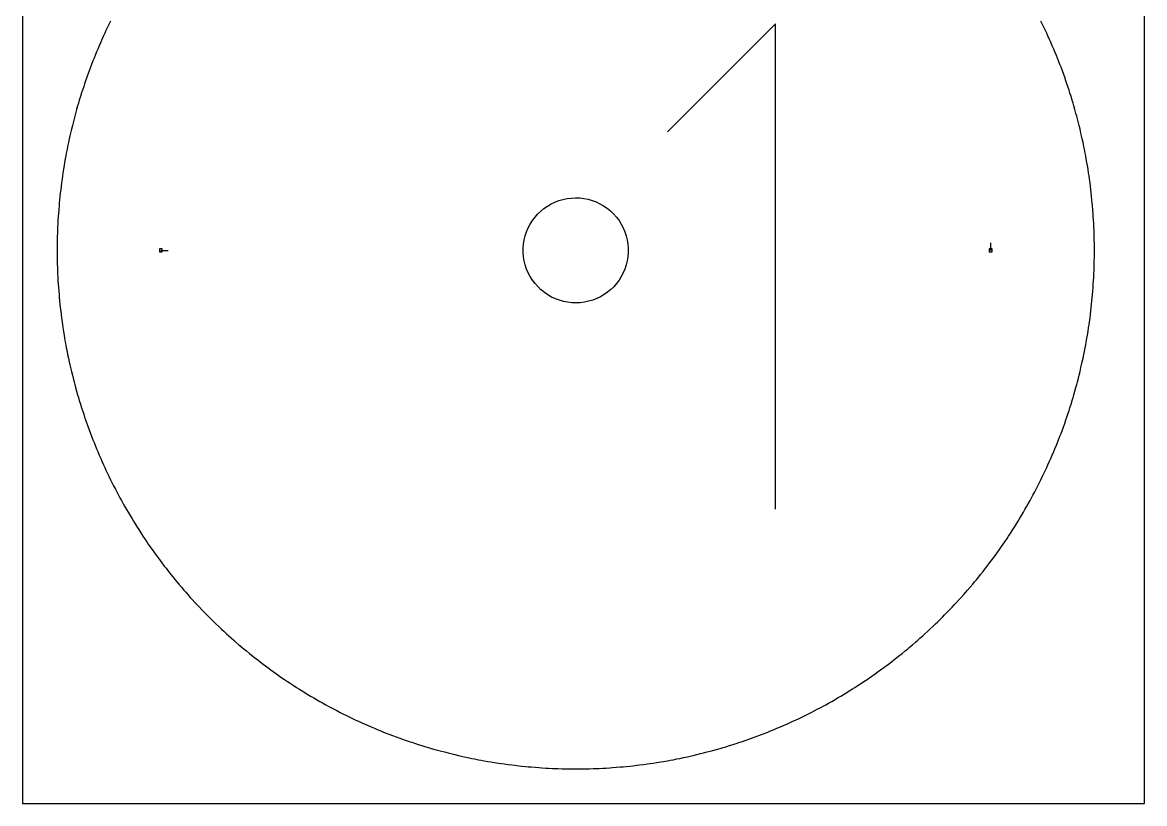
# Model space of a CAD drawing. Extents: x 0 to 216, y 0 to 279.
# Drawn here: x 0 to 215.9, y 0 to 150.3 of the extents above; entities that cross this region are included whole.
import ezdxf

# ---------------------------------------------------------------- set-up
doc = ezdxf.new("R2010")
doc.units = 0

msp = doc.modelspace()

# ---------------------------------------------------------------- linework, layer by layer
at = {"layer": 'annotation', "color": 1}
for p, q in [((144.907779, 150.052291), (124.139886, 129.27854)), ((144.907779, 56.634852), (144.907779, 150.052291)), ((26.626495, 106.462476), (28.055245, 106.462476)), ((186.298458, 106.462476), (186.298458, 107.891226))]:
    msp.add_line(p, q, dxfattribs=at)
at = {"layer": 'boundary', "color": 5}
for p, q in [((16.389033, 149.425288), (16.071587, 148.748463)), ((16.63287, 149.928001), (16.389033, 149.425288)), ((16.959096, 150.600676), (16.63287, 149.928001)), ((196.292083, 149.928001), (195.965858, 150.600676)), ((196.535921, 149.425288), (196.292083, 149.928001)), ((196.853366, 148.748463), (196.535921, 149.425288)), ((15.295249, 147.052694), (15.071335, 146.540827)), ((15.603789, 147.733668), (15.295249, 147.052694)), ((15.834377, 148.242613), (15.603789, 147.733668)), ((16.071587, 148.748463), (15.834377, 148.242613)), ((197.090576, 148.242613), (196.853366, 148.748463)), ((197.321164, 147.733668), (197.090576, 148.242613)), ((197.629704, 147.052694), (197.321164, 147.733668)), ((197.853619, 146.540827), (197.629704, 147.052694)), ((14.481154, 145.167142), (14.263992, 144.652355)), ((14.771763, 145.855939), (14.481154, 145.167142)), ((15.071335, 146.540827), (14.771763, 145.855939)), ((198.15319, 145.855939), (197.853619, 146.540827)), ((198.443799, 145.167142), (198.15319, 145.855939)), ((198.660962, 144.652355), (198.443799, 145.167142)), ((13.568308, 142.921971), (13.295871, 142.225771)), ((13.771956, 143.44225), (13.568308, 142.921971)), ((13.982404, 143.959825), (13.771956, 143.44225)), ((14.263992, 144.652355), (13.982404, 143.959825)), ((198.942549, 143.959825), (198.660962, 144.652355)), ((199.152998, 143.442249), (198.942549, 143.959825)), ((199.356646, 142.921971), (199.152998, 143.442249)), ((199.629082, 142.225771), (199.356646, 142.921971)), ((12.835716, 141.003189), (12.581565, 140.300131)), ((13.099067, 141.702877), (12.835716, 141.003189)), ((13.295871, 142.225771), (13.099067, 141.702877)), ((199.825886, 141.702877), (199.629082, 142.225771)), ((200.089238, 141.003189), (199.825886, 141.702877)), ((200.343389, 140.300131), (200.089238, 141.003189)), ((11.963631, 138.540494), (11.787533, 138.010277)), ((12.146705, 139.068401), (11.963631, 138.540494)), ((12.391648, 139.774709), (12.146705, 139.068401)), ((12.581565, 140.300131), (12.391648, 139.774709)), ((200.533306, 139.774709), (200.343389, 140.300131)), ((200.778249, 139.068401), (200.533306, 139.774709)), ((200.961323, 138.540494), (200.778249, 139.068401)), ((201.137421, 138.010277), (200.961323, 138.540494)), ((11.156292, 136.055854), (10.939267, 135.340463)), ((11.38264, 136.768299), (11.156292, 136.055854)), ((11.551854, 137.300782), (11.38264, 136.768299)), ((11.787533, 138.010277), (11.551854, 137.300782)), ((201.3731, 137.300782), (201.137421, 138.010277)), ((201.542313, 136.768299), (201.3731, 137.300782)), ((201.768661, 136.055854), (201.542313, 136.768299)), ((201.985686, 135.340463), (201.768661, 136.055854)), ((10.621938, 134.269045), (10.414304, 133.550823)), ((10.777116, 134.8058), (10.621938, 134.269045)), ((10.939267, 135.340463), (10.777116, 134.8058)), ((202.147837, 134.8058), (201.985686, 135.340463)), ((202.303015, 134.269045), (202.147837, 134.8058)), ((202.510649, 133.550823), (202.303015, 134.269045)), ((9.926894, 131.750709), (9.738153, 131.027315)), ((10.067947, 132.291301), (9.926894, 131.750709)), ((10.216106, 132.830017), (10.067947, 132.291301)), ((10.414304, 133.550823), (10.216106, 132.830017)), ((202.708848, 132.830016), (202.510649, 133.550823)), ((202.857006, 132.291301), (202.708848, 132.830016)), ((202.998059, 131.75071), (202.857006, 132.291301)), ((203.1868, 131.027315), (202.998059, 131.75071)), ((9.424865, 129.759152), (9.255129, 129.031064)), ((9.604163, 130.484893), (9.424865, 129.759152)), ((9.738153, 131.027315), (9.604163, 130.484893)), ((203.320791, 130.484893), (203.1868, 131.027315)), ((203.500089, 129.759152), (203.320791, 130.484893)), ((203.669824, 129.031064), (203.500089, 129.759152)), ((9.008544, 127.941207), (8.848318, 127.211014)), ((9.128282, 128.486942), (9.008544, 127.941207)), ((9.255129, 129.031064), (9.128282, 128.486942)), ((203.796671, 128.486942), (203.669824, 129.031064)), ((203.91641, 127.941207), (203.796671, 128.486942)), ((204.076636, 127.211014), (203.91641, 127.941207)), ((8.585066, 125.931514), (8.444035, 125.19735)), ((8.697658, 126.478774), (8.585066, 125.931514)), ((8.848318, 127.211014), (8.697658, 126.478774)), ((204.227296, 126.478773), (204.076636, 127.211014)), ((204.339887, 125.931514), (204.227296, 126.478773)), ((204.480919, 125.19735), (204.339887, 125.931514)), ((8.108982, 123.362719), (8.017971, 122.811448)), ((8.240387, 124.098688), (8.108982, 123.362719)), ((8.338594, 124.648694), (8.240387, 124.098688)), ((8.444035, 125.19735), (8.338594, 124.648694)), ((204.586359, 124.648694), (204.480919, 125.19735)), ((204.684567, 124.098688), (204.586359, 124.648694)), ((204.815972, 123.362719), (204.684567, 124.098688)), ((204.906982, 122.811448), (204.815972, 123.362719)), ((7.784037, 121.334696), (7.700258, 120.782292)), ((7.896192, 122.073854), (7.784037, 121.334696)), ((8.017971, 122.811448), (7.896192, 122.073854)), ((205.028762, 122.073854), (204.906982, 122.811448)), ((205.140916, 121.334696), (205.028762, 122.073854)), ((205.224696, 120.782292), (205.140916, 121.334696)), ((7.428591, 118.746494), (7.359287, 118.192086)), ((7.521311, 119.4883), (7.428591, 118.746494)), ((7.623713, 120.228842), (7.521311, 119.4883)), ((7.700258, 120.782292), (7.623713, 120.228842)), ((205.30124, 120.228842), (205.224696, 120.782292)), ((205.403642, 119.4883), (205.30124, 120.228842)), ((205.496362, 118.746494), (205.403642, 119.4883)), ((205.565666, 118.192086), (205.496362, 118.746494)), ((7.214225, 116.893894), (7.140939, 116.149909)), ((7.276256, 117.449131), (7.214225, 116.893894)), ((7.359287, 118.192086), (7.276256, 117.449131)), ((205.648698, 117.449131), (205.565666, 118.192086)), ((205.710728, 116.893894), (205.648698, 117.449131)), ((205.784014, 116.14991), (205.710728, 116.893894)), ((7.038681, 115.037182), (6.975148, 114.292296)), ((7.086152, 115.593875), (7.038681, 115.037182)), ((7.140939, 116.149909), (7.086152, 115.593875)), ((205.838801, 115.593875), (205.784014, 116.14991)), ((205.886272, 115.037182), (205.838801, 115.593875)), ((205.949806, 114.292296), (205.886272, 115.037182)), ((6.881225, 112.989377), (6.837185, 112.243083)), ((6.921414, 113.546645), (6.881225, 112.989377)), ((6.975148, 114.292296), (6.921414, 113.546645)), ((206.003539, 113.546645), (205.949806, 114.292296)), ((206.043728, 112.989377), (206.003539, 113.546645)), ((206.087769, 112.243083), (206.043728, 112.989377)), ((6.744456, 110.380408), (6.726191, 109.821989)), ((6.770042, 110.938535), (6.744456, 110.380408)), ((6.804274, 111.685335), (6.770042, 110.938535)), ((6.837185, 112.243083), (6.804274, 111.685335)), ((206.120679, 111.685336), (206.087769, 112.243083)), ((206.154912, 110.938535), (206.120679, 111.685336)), ((206.180498, 110.380408), (206.154912, 110.938535)), ((206.198762, 109.821989), (206.180498, 110.380408)), ((6.690778, 108.516192), (6.676099, 107.768749)), ((6.701761, 109.074799), (6.690778, 108.516192)), ((6.726191, 109.821989), (6.701761, 109.074799)), ((206.223193, 109.074799), (206.198762, 109.821989)), ((206.234176, 108.516192), (206.223193, 109.074799)), ((206.248855, 107.768748), (206.234176, 108.516192)), ((6.671161, 107.021178), (6.6675, 106.462477)), ((6.6675, 106.462477), (6.671161, 105.903774)), ((6.676099, 107.768749), (6.671161, 107.021178)), ((6.671161, 105.903774), (6.676098, 105.156204)), ((206.253792, 107.021179), (206.248855, 107.768748)), ((206.248855, 105.156204), (206.253792, 105.903774)), ((206.257453, 106.462476), (206.253792, 107.021179)), ((206.253792, 105.903774), (206.257453, 106.462476)), ((6.676098, 105.156204), (6.690777, 104.408761)), ((6.690777, 104.408761), (6.701761, 103.850154)), ((6.701761, 103.850154), (6.726192, 103.102964)), ((206.198762, 103.102963), (206.223193, 103.850154)), ((206.223193, 103.850154), (206.234176, 104.40876)), ((206.234176, 104.40876), (206.248855, 105.156204)), ((6.726192, 103.102964), (6.744456, 102.544545)), ((6.744456, 102.544545), (6.770042, 101.986417)), ((6.770042, 101.986417), (6.804274, 101.239617)), ((206.120679, 101.239617), (206.154911, 101.986417)), ((206.154911, 101.986417), (206.180498, 102.544545)), ((206.180498, 102.544545), (206.198762, 103.102963)), ((6.804274, 101.239617), (6.837185, 100.68187)), ((6.837185, 100.68187), (6.881225, 99.935575)), ((6.881225, 99.935575), (6.921415, 99.378308)), ((6.921415, 99.378308), (6.975147, 98.632657)), ((205.949806, 98.632657), (206.003539, 99.378307)), ((206.003539, 99.378307), (206.043728, 99.935576)), ((206.043728, 99.935576), (206.087769, 100.68187)), ((206.087769, 100.68187), (206.120679, 101.239617)), ((6.975147, 98.632657), (7.038681, 97.887771)), ((7.038681, 97.887771), (7.086152, 97.331078)), ((7.086152, 97.331078), (7.140939, 96.775043)), ((205.784014, 96.775043), (205.838801, 97.331078)), ((205.838801, 97.331078), (205.886272, 97.887771)), ((205.886272, 97.887771), (205.949806, 98.632657)), ((7.140939, 96.775043), (7.214225, 96.031058)), ((7.214225, 96.031058), (7.276256, 95.475822)), ((7.276256, 95.475822), (7.359287, 94.732867)), ((205.565666, 94.732867), (205.648697, 95.475822)), ((205.648697, 95.475822), (205.710728, 96.031059)), ((205.710728, 96.031059), (205.784014, 96.775043)), ((7.359287, 94.732867), (7.428591, 94.178459)), ((7.428591, 94.178459), (7.521311, 93.436653)), ((7.521311, 93.436653), (7.623713, 92.696111)), ((205.30124, 92.696111), (205.403642, 93.436653)), ((205.403642, 93.436653), (205.496362, 94.178458)), ((205.496362, 94.178458), (205.565666, 94.732867)), ((7.623713, 92.696111), (7.700258, 92.142661)), ((7.700258, 92.142661), (7.784038, 91.590257)), ((7.784038, 91.590257), (7.896192, 90.851099)), ((7.896192, 90.851099), (8.017971, 90.113504)), ((204.906982, 90.113504), (205.028762, 90.851099)), ((205.028762, 90.851099), (205.140916, 91.590257)), ((205.140916, 91.590257), (205.224696, 92.142661)), ((205.224696, 92.142661), (205.30124, 92.696111)), ((8.017971, 90.113504), (8.108982, 89.562234)), ((8.108982, 89.562234), (8.240387, 88.826264)), ((8.240387, 88.826264), (8.338594, 88.276258)), ((204.586359, 88.276258), (204.684567, 88.826264)), ((204.684567, 88.826264), (204.815972, 89.562234)), ((204.815972, 89.562234), (204.906982, 90.113504)), ((8.338594, 88.276258), (8.444035, 87.727603)), ((8.444035, 87.727603), (8.585066, 86.993439)), ((8.585066, 86.993439), (8.697658, 86.446179)), ((8.697658, 86.446179), (8.848318, 85.713939)), ((204.076636, 85.713939), (204.227296, 86.446179)), ((204.227296, 86.446179), (204.339887, 86.993439)), ((204.339887, 86.993439), (204.480918, 87.727603)), ((204.480918, 87.727603), (204.586359, 88.276258)), ((8.848318, 85.713939), (9.008544, 84.983746)), ((9.008544, 84.983746), (9.128282, 84.438011)), ((9.128282, 84.438011), (9.255129, 83.893889)), ((203.669825, 83.893889), (203.796671, 84.438011)), ((203.796671, 84.438011), (203.91641, 84.983746)), ((203.91641, 84.983746), (204.076636, 85.713939)), ((9.255129, 83.893889), (9.424865, 83.165801)), ((9.424865, 83.165801), (9.604163, 82.44006)), ((9.604163, 82.44006), (9.738153, 81.897638)), ((203.1868, 81.897638), (203.320791, 82.44006)), ((203.320791, 82.44006), (203.500089, 83.165801)), ((203.500089, 83.165801), (203.669825, 83.893889)), ((9.738153, 81.897638), (9.926894, 81.174243)), ((9.926894, 81.174243), (10.067947, 80.633652)), ((10.067947, 80.633652), (10.216106, 80.094936)), ((10.216106, 80.094936), (10.414304, 79.37413)), ((202.510649, 79.37413), (202.708847, 80.094936)), ((202.708847, 80.094936), (202.857006, 80.633652)), ((202.857006, 80.633652), (202.998059, 81.174244)), ((202.998059, 81.174244), (203.1868, 81.897638)), ((10.414304, 79.37413), (10.621938, 78.655908)), ((10.621938, 78.655908), (10.777116, 78.119153)), ((10.777116, 78.119153), (10.939267, 77.58449)), ((201.985686, 77.58449), (202.147837, 78.119153)), ((202.147837, 78.119153), (202.303015, 78.655908)), ((202.303015, 78.655908), (202.510649, 79.37413)), ((10.939267, 77.58449), (11.156292, 76.869099)), ((11.156292, 76.869099), (11.38264, 76.156654)), ((11.38264, 76.156654), (11.551854, 75.624171)), ((11.551854, 75.624171), (11.787533, 74.914676)), ((201.13742, 74.914676), (201.3731, 75.624171)), ((201.3731, 75.624171), (201.542313, 76.156654)), ((201.542313, 76.156654), (201.768661, 76.869099)), ((201.768661, 76.869099), (201.985686, 77.58449)), ((11.787533, 74.914676), (11.963631, 74.384459)), ((11.963631, 74.384459), (12.146705, 73.856552)), ((12.146705, 73.856552), (12.391648, 73.150244)), ((200.533306, 73.150243), (200.778249, 73.856552)), ((200.778249, 73.856552), (200.961323, 74.384459)), ((200.961323, 74.384459), (201.13742, 74.914676)), ((12.391648, 73.150244), (12.581565, 72.624822)), ((12.581565, 72.624822), (12.835716, 71.921764)), ((12.835716, 71.921764), (13.099067, 71.222076)), ((199.825887, 71.222075), (200.089238, 71.921764)), ((200.089238, 71.921764), (200.343388, 72.624822)), ((200.343388, 72.624822), (200.533306, 73.150243)), ((13.099067, 71.222076), (13.295871, 70.699182)), ((13.295871, 70.699182), (13.568307, 70.002982)), ((13.568307, 70.002982), (13.771956, 69.482703)), ((13.771956, 69.482703), (13.982404, 68.965128)), ((198.942549, 68.965128), (199.152998, 69.482703)), ((199.152998, 69.482703), (199.356646, 70.002982)), ((199.356646, 70.002982), (199.629082, 70.699182)), ((199.629082, 70.699182), (199.825887, 71.222075)), ((13.982404, 68.965128), (14.263992, 68.272598)), ((14.263992, 68.272598), (14.481154, 67.757811)), ((14.481154, 67.757811), (14.771763, 67.069014)), ((14.771763, 67.069014), (15.071335, 66.384125)), ((197.853619, 66.384125), (198.15319, 67.069014)), ((198.15319, 67.069014), (198.443799, 67.757811)), ((198.443799, 67.757811), (198.660962, 68.272598)), ((198.660962, 68.272598), (198.942549, 68.965128)), ((15.071335, 66.384125), (15.295249, 65.872259)), ((15.295249, 65.872259), (15.603789, 65.191285)), ((15.603789, 65.191285), (15.834377, 64.68234)), ((197.090576, 64.68234), (197.321164, 65.191285)), ((197.321164, 65.191285), (197.629704, 65.872259)), ((197.629704, 65.872259), (197.853619, 66.384125)), ((15.834377, 64.68234), (16.071587, 64.17649)), ((16.071587, 64.17649), (16.389033, 63.499665)), ((16.389033, 63.499665), (16.63287, 62.996952)), ((16.63287, 62.996952), (16.959096, 62.324277)), ((195.965858, 62.324277), (196.292083, 62.996952)), ((196.292083, 62.996952), (196.53592, 63.499665)), ((196.53592, 63.499665), (196.853366, 64.17649)), ((196.853366, 64.17649), (197.090576, 64.68234)), ((16.959096, 62.324277), (17.29417, 61.655998)), ((17.29417, 61.655998), (17.544544, 61.156555)), ((17.544544, 61.156555), (17.888278, 60.492665)), ((17.888278, 60.492665), (18.145192, 59.996491)), ((194.779761, 59.996491), (195.036675, 60.492665)), ((195.036675, 60.492665), (195.38041, 61.156555)), ((195.38041, 61.156555), (195.630783, 61.655997)), ((195.630783, 61.655997), (195.965858, 62.324277)), ((18.145192, 59.996491), (18.497594, 59.337176)), ((18.497594, 59.337176), (18.76096, 58.844448)), ((18.76096, 58.844448), (19.030778, 58.355204)), ((19.030778, 58.355204), (19.391783, 57.700579)), ((193.533171, 57.700579), (193.894176, 58.355204)), ((193.894176, 58.355204), (194.163994, 58.844448)), ((194.163994, 58.844448), (194.42736, 59.337177)), ((194.42736, 59.337177), (194.779761, 59.996491)), ((19.391783, 57.700579), (19.667964, 57.214909)), ((19.667964, 57.214909), (20.037516, 56.565038)), ((20.037516, 56.565038), (20.32006, 56.082989)), ((192.604894, 56.082989), (192.887437, 56.565038)), ((192.887437, 56.565038), (193.25699, 57.214909)), ((193.25699, 57.214909), (193.533171, 57.700579)), ((20.32006, 56.082989), (20.69809, 55.437994)), ((20.69809, 55.437994), (21.084489, 54.798052)), ((21.084489, 54.798052), (21.373265, 54.319793)), ((21.373265, 54.319793), (21.668318, 53.845325)), ((191.256636, 53.845325), (191.551688, 54.319793)), ((191.551688, 54.319793), (191.840465, 54.798052)), ((191.840465, 54.798052), (192.226864, 55.437994)), ((192.226864, 55.437994), (192.604894, 56.082989)), ((21.668318, 53.845325), (22.063134, 53.210436)), ((22.063134, 53.210436), (22.364379, 52.73985)), ((22.364379, 52.73985), (22.767441, 52.110258)), ((22.767441, 52.110258), (23.178689, 51.485957)), ((189.746265, 51.485957), (190.157512, 52.110258)), ((190.157512, 52.110258), (190.560574, 52.73985)), ((190.560574, 52.73985), (190.861819, 53.210436)), ((190.861819, 53.210436), (191.256636, 53.845325)), ((23.178689, 51.485957), (23.486035, 51.019424)), ((23.486035, 51.019424), (23.905401, 50.400542)), ((23.905401, 50.400542), (24.21885, 49.938018)), ((24.21885, 49.938018), (24.538317, 49.479637)), ((188.386637, 49.479637), (188.706103, 49.938019)), ((188.706103, 49.938019), (189.019552, 50.400542)), ((189.019552, 50.400542), (189.438919, 51.019424)), ((189.438919, 51.019424), (189.746265, 51.485957)), ((24.538317, 49.479637), (24.965809, 48.866289)), ((24.965809, 48.866289), (25.401242, 48.258655)), ((25.401242, 48.258655), (25.726677, 47.804502)), ((25.726677, 47.804502), (26.170049, 47.202585)), ((186.754904, 47.202585), (187.198277, 47.804502)), ((187.198277, 47.804502), (187.523711, 48.258655)), ((187.523711, 48.258655), (187.959144, 48.866289)), ((187.959144, 48.866289), (188.386637, 49.479637)), ((26.170049, 47.202585), (26.501412, 46.752746)), ((26.501412, 46.752746), (26.838615, 46.307266)), ((26.838615, 46.307266), (27.289812, 45.711185)), ((27.289812, 45.711185), (27.632816, 45.270152)), ((185.292137, 45.270152), (185.635141, 45.711185)), ((185.635141, 45.711185), (186.086338, 46.307266)), ((186.086338, 46.307266), (186.423542, 46.752746)), ((186.423542, 46.752746), (186.754904, 47.202585)), ((27.632816, 45.270152), (28.091834, 44.680027)), ((28.091834, 44.680027), (28.558493, 44.095982)), ((28.558493, 44.095982), (28.907249, 43.659482)), ((28.907249, 43.659482), (29.381491, 43.081575)), ((183.543463, 43.081575), (184.017704, 43.659482)), ((184.017704, 43.659482), (184.36646, 44.095982)), ((184.36646, 44.095982), (184.833119, 44.680028)), ((184.833119, 44.680028), (185.292137, 45.270152)), ((29.381491, 43.081575), (29.735956, 42.649695)), ((29.735956, 42.649695), (30.096003, 42.222478)), ((30.096003, 42.222478), (30.577826, 41.650826)), ((30.577826, 41.650826), (31.067047, 41.08555)), ((31.067047, 41.08555), (31.432671, 40.663084)), ((181.492282, 40.663083), (181.857906, 41.08555)), ((181.857906, 41.08555), (182.347128, 41.650826)), ((182.347128, 41.650826), (182.828951, 42.222478)), ((182.828951, 42.222478), (183.188998, 42.649695)), ((183.188998, 42.649695), (183.543463, 43.081575)), ((31.432671, 40.663084), (31.803831, 40.245458)), ((31.803831, 40.245458), (32.300396, 39.686623)), ((32.300396, 39.686623), (32.676962, 39.273837)), ((32.676962, 39.273837), (33.180803, 38.721559)), ((179.74415, 38.721559), (180.247992, 39.273837)), ((180.247992, 39.273837), (180.624557, 39.686623)), ((180.624557, 39.686623), (181.121123, 40.245458)), ((181.121123, 40.245458), (181.492282, 40.663083)), ((33.180803, 38.721559), (33.56273, 38.313781)), ((33.56273, 38.313781), (34.073794, 37.768182)), ((34.073794, 37.768182), (34.591956, 37.229263)), ((34.591956, 37.229263), (34.979203, 36.826502)), ((34.979203, 36.826502), (35.504346, 36.294441)), ((177.420607, 36.294441), (177.945751, 36.826502)), ((177.945751, 36.826502), (178.332997, 37.229262)), ((178.332997, 37.229262), (178.851159, 37.768182)), ((178.851159, 37.768182), (179.362224, 38.313782)), ((179.362224, 38.313782), (179.74415, 38.721559)), ((35.504346, 36.294441), (35.89682, 35.89682)), ((35.89682, 35.89682), (36.294441, 35.504346)), ((36.294441, 35.504346), (36.826503, 34.979202)), ((36.826503, 34.979202), (37.229263, 34.591956)), ((37.229263, 34.591956), (37.768182, 34.073794)), ((175.156771, 34.073794), (175.695691, 34.591956)), ((175.695691, 34.591956), (176.098451, 34.979202)), ((176.098451, 34.979202), (176.630512, 35.504346)), ((176.630512, 35.504346), (177.028133, 35.89682)), ((177.028133, 35.89682), (177.420607, 36.294441)), ((37.768182, 34.073794), (38.313782, 33.562729)), ((38.313782, 33.562729), (38.721559, 33.180803)), ((38.721559, 33.180803), (39.273838, 32.676961)), ((39.273838, 32.676961), (39.686624, 32.300396)), ((173.23833, 32.300396), (173.651116, 32.676961)), ((173.651116, 32.676961), (174.203394, 33.180803)), ((174.203394, 33.180803), (174.611171, 33.562729)), ((174.611171, 33.562729), (175.156771, 34.073794)), ((39.686624, 32.300396), (40.245458, 31.80383)), ((40.245458, 31.80383), (40.663084, 31.432671)), ((40.663084, 31.432671), (41.085551, 31.067047)), ((41.085551, 31.067047), (41.650826, 30.577825)), ((41.650826, 30.577825), (42.222479, 30.096002)), ((170.702474, 30.096002), (171.274127, 30.577825)), ((171.274127, 30.577825), (171.839403, 31.067047)), ((171.839403, 31.067047), (172.26187, 31.432671)), ((172.26187, 31.432671), (172.679495, 31.80383)), ((172.679495, 31.80383), (173.23833, 32.300396)), ((42.222479, 30.096002), (42.649695, 29.735955)), ((42.649695, 29.735955), (43.081575, 29.38149)), ((43.081575, 29.38149), (43.659482, 28.907249)), ((43.659482, 28.907249), (44.095982, 28.558493)), ((44.095982, 28.558493), (44.680028, 28.091834)), ((44.680028, 28.091834), (45.270152, 27.632816)), ((167.654801, 27.632816), (168.244926, 28.091834)), ((168.244926, 28.091834), (168.828971, 28.558493)), ((168.828971, 28.558493), (169.265471, 28.907249)), ((169.265471, 28.907249), (169.843378, 29.38149)), ((169.843378, 29.38149), (170.275258, 29.735955)), ((170.275258, 29.735955), (170.702474, 30.096002)), ((45.270152, 27.632816), (45.711186, 27.289812)), ((45.711186, 27.289812), (46.307266, 26.838615)), ((46.307266, 26.838615), (46.752747, 26.501411)), ((46.752747, 26.501411), (47.202585, 26.170049)), ((47.202585, 26.170049), (47.804502, 25.726676)), ((165.120451, 25.726676), (165.722368, 26.170049)), ((165.722368, 26.170049), (166.172207, 26.501411)), ((166.172207, 26.501411), (166.617687, 26.838615)), ((166.617687, 26.838615), (167.213768, 27.289812)), ((167.213768, 27.289812), (167.654801, 27.632816)), ((47.804502, 25.726676), (48.258656, 25.401242)), ((48.258656, 25.401242), (48.86629, 24.965809)), ((48.86629, 24.965809), (49.479637, 24.538316)), ((49.479637, 24.538316), (49.938019, 24.21885)), ((49.938019, 24.21885), (50.400542, 23.905401)), ((50.400542, 23.905401), (51.019424, 23.486034)), ((161.905529, 23.486034), (162.524411, 23.905401)), ((162.524411, 23.905401), (162.986935, 24.21885)), ((162.986935, 24.21885), (163.445317, 24.538316)), ((163.445317, 24.538316), (164.058664, 24.965809)), ((164.058664, 24.965809), (164.666298, 25.401242)), ((164.666298, 25.401242), (165.120451, 25.726676)), ((51.019424, 23.486034), (51.485958, 23.178688)), ((51.485958, 23.178688), (52.110258, 22.767441)), ((52.110258, 22.767441), (52.739851, 22.364379)), ((52.739851, 22.364379), (53.210437, 22.063134)), ((53.210437, 22.063134), (53.845325, 21.668317)), ((53.845325, 21.668317), (54.319793, 21.373265)), ((158.60516, 21.373265), (159.079628, 21.668317)), ((159.079628, 21.668317), (159.714517, 22.063134)), ((159.714517, 22.063134), (160.185103, 22.364379)), ((160.185103, 22.364379), (160.814695, 22.767441)), ((160.814695, 22.767441), (161.438996, 23.178688)), ((161.438996, 23.178688), (161.905529, 23.486034)), ((54.319793, 21.373265), (54.798052, 21.084488)), ((54.798052, 21.084488), (55.437994, 20.69809)), ((55.437994, 20.69809), (56.082989, 20.320059)), ((56.082989, 20.320059), (56.565039, 20.037516)), ((56.565039, 20.037516), (57.21491, 19.667963)), ((57.21491, 19.667963), (57.70058, 19.391783)), ((155.224374, 19.391782), (155.710044, 19.667963)), ((155.710044, 19.667963), (156.359915, 20.037516)), ((156.359915, 20.037516), (156.841965, 20.32006)), ((156.841965, 20.32006), (157.48696, 20.698089)), ((157.48696, 20.698089), (158.126901, 21.084488)), ((158.126901, 21.084488), (158.60516, 21.373265)), ((57.70058, 19.391783), (58.355204, 19.030777)), ((58.355204, 19.030777), (58.844449, 18.760959)), ((58.844449, 18.760959), (59.337177, 18.497593)), ((59.337177, 18.497593), (59.996491, 18.145192)), ((59.996491, 18.145192), (60.492665, 17.888278)), ((60.492665, 17.888278), (61.156556, 17.544543)), ((61.156556, 17.544543), (61.655998, 17.29417)), ((61.655998, 17.29417), (62.324278, 16.959095)), ((150.600676, 16.959095), (151.268955, 17.29417)), ((151.268955, 17.29417), (151.768398, 17.544543)), ((151.768398, 17.544543), (152.432288, 17.888278)), ((152.432288, 17.888278), (152.928462, 18.145192)), ((152.928462, 18.145192), (153.587777, 18.497594)), ((153.587777, 18.497594), (154.080505, 18.760959)), ((154.080505, 18.760959), (154.569749, 19.030777)), ((154.569749, 19.030777), (155.224374, 19.391782)), ((62.324278, 16.959095), (62.996952, 16.63287)), ((62.996952, 16.63287), (63.499665, 16.389033)), ((63.499665, 16.389033), (64.17649, 16.071587)), ((64.17649, 16.071587), (64.68234, 15.834377)), ((64.68234, 15.834377), (65.191285, 15.603789)), ((65.191285, 15.603789), (65.872259, 15.295249)), ((65.872259, 15.295249), (66.384126, 15.071335)), ((146.540828, 15.071334), (147.052694, 15.295249)), ((147.052694, 15.295249), (147.733669, 15.603789)), ((147.733669, 15.603789), (148.242613, 15.834377)), ((148.242613, 15.834377), (148.748463, 16.071587)), ((148.748463, 16.071587), (149.425289, 16.389032)), ((149.425289, 16.389032), (149.928001, 16.63287)), ((149.928001, 16.63287), (150.600676, 16.959095)), ((66.384126, 15.071335), (67.069014, 14.771763)), ((67.069014, 14.771763), (67.757811, 14.481154)), ((67.757811, 14.481154), (68.272598, 14.263992)), ((68.272598, 14.263992), (68.965128, 13.982404)), ((68.965128, 13.982404), (69.482704, 13.771955)), ((69.482704, 13.771955), (70.002982, 13.568307)), ((70.002982, 13.568307), (70.699182, 13.295871)), ((70.699182, 13.295871), (71.222076, 13.099067)), ((71.222076, 13.099067), (71.921764, 12.835715)), ((141.003189, 12.835715), (141.702877, 13.099066)), ((141.702877, 13.099066), (142.225772, 13.295871)), ((142.225772, 13.295871), (142.921971, 13.568307)), ((142.921971, 13.568307), (143.44225, 13.771955)), ((143.44225, 13.771955), (143.959825, 13.982404)), ((143.959825, 13.982404), (144.652355, 14.263991)), ((144.652355, 14.263991), (145.167142, 14.481154)), ((145.167142, 14.481154), (145.855939, 14.771763)), ((145.855939, 14.771763), (146.540828, 15.071334)), ((71.921764, 12.835715), (72.624823, 12.581565)), ((72.624823, 12.581565), (73.150244, 12.391647)), ((73.150244, 12.391647), (73.856552, 12.146704)), ((73.856552, 12.146704), (74.384459, 11.963631)), ((74.384459, 11.963631), (74.914676, 11.787532)), ((74.914676, 11.787532), (75.624171, 11.551854)), ((75.624171, 11.551854), (76.156654, 11.38264)), ((76.156654, 11.38264), (76.869099, 11.156292)), ((76.869099, 11.156292), (77.58449, 10.939267)), ((77.58449, 10.939267), (78.119153, 10.777116)), ((134.8058, 10.777116), (135.340463, 10.939267)), ((135.340463, 10.939267), (136.055854, 11.156292)), ((136.055854, 11.156292), (136.768299, 11.38264)), ((136.768299, 11.38264), (137.300782, 11.551853)), ((137.300782, 11.551853), (138.010277, 11.787533)), ((138.010277, 11.787533), (138.540494, 11.96363)), ((138.540494, 11.96363), (139.068401, 12.146704)), ((139.068401, 12.146704), (139.77471, 12.391647)), ((139.77471, 12.391647), (140.300131, 12.581565)), ((140.300131, 12.581565), (141.003189, 12.835715)), ((78.119153, 10.777116), (78.655909, 10.621938)), ((78.655909, 10.621938), (79.37413, 10.414304)), ((79.37413, 10.414304), (80.094937, 10.216106)), ((80.094937, 10.216106), (80.633652, 10.067947)), ((80.633652, 10.067947), (81.174244, 9.926894)), ((81.174244, 9.926894), (81.897638, 9.738153)), ((81.897638, 9.738153), (82.44006, 9.604162)), ((82.44006, 9.604162), (83.165801, 9.424864)), ((83.165801, 9.424864), (83.893889, 9.255128)), ((83.893889, 9.255128), (84.438011, 9.128282)), ((84.438011, 9.128282), (84.983746, 9.008544)), ((84.983746, 9.008544), (85.713939, 8.848318)), ((85.713939, 8.848318), (86.44618, 8.697658)), ((86.44618, 8.697658), (86.993439, 8.585065)), ((125.931514, 8.585065), (126.478774, 8.697658)), ((126.478774, 8.697658), (127.211014, 8.848318)), ((127.211014, 8.848318), (127.941207, 9.008543)), ((127.941207, 9.008543), (128.486942, 9.128282)), ((128.486942, 9.128282), (129.031064, 9.255129)), ((129.031064, 9.255129), (129.759152, 9.424864)), ((129.759152, 9.424864), (130.484893, 9.604162)), ((130.484893, 9.604162), (131.027315, 9.738153)), ((131.027315, 9.738153), (131.75071, 9.926894)), ((131.75071, 9.926894), (132.291301, 10.067947)), ((132.291301, 10.067947), (132.830017, 10.216105)), ((132.830017, 10.216105), (133.550823, 10.414304)), ((133.550823, 10.414304), (134.269045, 10.621938)), ((134.269045, 10.621938), (134.8058, 10.777116)), ((86.993439, 8.585065), (87.727603, 8.444035)), ((87.727603, 8.444035), (88.276259, 8.338594)), ((88.276259, 8.338594), (88.826264, 8.240386)), ((88.826264, 8.240386), (89.562234, 8.108981)), ((89.562234, 8.108981), (90.113505, 8.017971)), ((90.113505, 8.017971), (90.851099, 7.896191)), ((90.851099, 7.896191), (91.590258, 7.784037)), ((91.590258, 7.784037), (92.142661, 7.700258)), ((92.142661, 7.700258), (92.696111, 7.623713)), ((92.696111, 7.623713), (93.436653, 7.521311)), ((93.436653, 7.521311), (94.178459, 7.428591)), ((94.178459, 7.428591), (94.732867, 7.359287)), ((94.732867, 7.359287), (95.475822, 7.276256)), ((95.475822, 7.276256), (96.031059, 7.214225)), ((96.031059, 7.214225), (96.775043, 7.140939)), ((96.775043, 7.140939), (97.331078, 7.086152)), ((97.331078, 7.086152), (97.887771, 7.038681)), ((97.887771, 7.038681), (98.632657, 6.975147)), ((98.632657, 6.975147), (99.378308, 6.921414)), ((99.378308, 6.921414), (99.935576, 6.881225)), ((99.935576, 6.881225), (100.68187, 6.837185)), ((100.68187, 6.837185), (101.239618, 6.804274)), ((101.239618, 6.804274), (101.986418, 6.770042)), ((101.986418, 6.770042), (102.544545, 6.744455)), ((102.544545, 6.744455), (103.102964, 6.726191)), ((103.102964, 6.726191), (103.850154, 6.70176)), ((103.850154, 6.70176), (104.408761, 6.690777)), ((104.408761, 6.690777), (105.156204, 6.676098)), ((105.156204, 6.676098), (105.903774, 6.671161)), ((105.903774, 6.671161), (106.462477, 6.6675)), ((106.462477, 6.6675), (107.021179, 6.671161)), ((107.021179, 6.671161), (107.768749, 6.676098)), ((107.768749, 6.676098), (108.516192, 6.690777)), ((108.516192, 6.690777), (109.074799, 6.70176)), ((109.074799, 6.70176), (109.82199, 6.726191)), ((109.82199, 6.726191), (110.380408, 6.744456)), ((110.380408, 6.744456), (110.938535, 6.770041)), ((110.938535, 6.770041), (111.685336, 6.804274)), ((111.685336, 6.804274), (112.243083, 6.837184)), ((112.243083, 6.837184), (112.989378, 6.881225)), ((112.989378, 6.881225), (113.546645, 6.921414)), ((113.546645, 6.921414), (114.292296, 6.975147)), ((114.292296, 6.975147), (115.037182, 7.038681)), ((115.037182, 7.038681), (115.593875, 7.086152)), ((115.593875, 7.086152), (116.14991, 7.140939)), ((116.14991, 7.140939), (116.893894, 7.214225)), ((116.893894, 7.214225), (117.449131, 7.276256)), ((117.449131, 7.276256), (118.192087, 7.359287)), ((118.192087, 7.359287), (118.746495, 7.428591)), ((118.746495, 7.428591), (119.4883, 7.521311)), ((119.4883, 7.521311), (120.228842, 7.623713)), ((120.228842, 7.623713), (120.782292, 7.700257)), ((120.782292, 7.700257), (121.334696, 7.784037)), ((121.334696, 7.784037), (122.073855, 7.896191)), ((122.073855, 7.896191), (122.811449, 8.017971)), ((122.811449, 8.017971), (123.362719, 8.108981)), ((123.362719, 8.108981), (124.098689, 8.240387)), ((124.098689, 8.240387), (124.648695, 8.338594)), ((124.648695, 8.338594), (125.19735, 8.444035)), ((125.19735, 8.444035), (125.931514, 8.585065))]:
    msp.add_line(p, q, dxfattribs=at)
at = {"layer": 'frame', "color": 5}
for p, q in [((0, 279.4), (0, 0)), ((215.9, 0), (215.9, 279.4)), ((0, 0), (215.9, 0))]:
    msp.add_line(p, q, dxfattribs=at)
at = {"layer": 'hole', "color": 5}
for p, q in [((99.709706, 113.991924), (100.337472, 114.510884)), ((100.337472, 114.510884), (101.004966, 114.977637)), ((101.004966, 114.977637), (101.707848, 115.389179)), ((101.707848, 115.389179), (102.441571, 115.742818)), ((102.441571, 115.742818), (103.201365, 116.036273)), ((103.201365, 116.036273), (103.982306, 116.267636)), ((103.982306, 116.267636), (104.779338, 116.435414)), ((104.779338, 116.435414), (105.587284, 116.538508)), ((105.587284, 116.538508), (106.400906, 116.576262)), ((106.400906, 116.576262), (107.214927, 116.548417)), ((107.214927, 116.548417), (108.024068, 116.455167)), ((108.024068, 116.455167), (108.823084, 116.297106)), ((108.823084, 116.297106), (109.606784, 116.075268)), ((109.606784, 116.075268), (110.370095, 115.791085)), ((110.370095, 115.791085), (111.108068, 115.446406)), ((111.108068, 115.446406), (111.815908, 115.043452)), ((111.815908, 115.043452), (112.489036, 114.58486)), ((112.489036, 114.58486), (113.123074, 114.073583)), ((98.136955, 112.20917), (98.626364, 112.86046)), ((98.626364, 112.86046), (99.166604, 113.470258)), ((99.166604, 113.470258), (99.709706, 113.991924)), ((113.123074, 114.073583), (113.713909, 113.512944)), ((113.713909, 113.512944), (114.298589, 112.86046)), ((114.298589, 112.86046), (114.787998, 112.20917)), ((97.003601, 110.049757), (97.322933, 110.799242)), ((97.322933, 110.799242), (97.70153, 111.52061)), ((97.70153, 111.52061), (98.136955, 112.20917)), ((114.787998, 112.20917), (115.223424, 111.52061)), ((115.223424, 111.52061), (115.60202, 110.799242)), ((115.60202, 110.799242), (115.921352, 110.049757)), ((96.41997, 107.681855), (96.550651, 108.485989)), ((96.550651, 108.485989), (96.74562, 109.276998)), ((96.74562, 109.276998), (97.003601, 110.049757)), ((115.921352, 110.049757), (116.179333, 109.276998)), ((116.179333, 109.276998), (116.374302, 108.485989)), ((116.374302, 108.485989), (116.504983, 107.681855)), ((26.912245, 106.748226), (26.340745, 106.748226)), ((26.340745, 106.748226), (26.340745, 106.176726)), ((26.340745, 106.176726), (26.912245, 106.176726)), ((26.912245, 106.176726), (26.912245, 106.748226)), ((96.354417, 106.869817), (96.41997, 107.681855)), ((96.354417, 106.055136), (96.354417, 106.869817)), ((96.41997, 105.243098), (96.354417, 106.055136)), ((116.504983, 107.681855), (116.570537, 106.869816)), ((116.570537, 106.055136), (116.504983, 105.243098)), ((116.570537, 106.869816), (116.570537, 106.055136)), ((186.584208, 106.748226), (186.012708, 106.748226)), ((186.012708, 106.748226), (186.012708, 106.176726)), ((186.012708, 106.176726), (186.584208, 106.176726)), ((186.584208, 106.176726), (186.584208, 106.748226)), ((96.550651, 104.438964), (96.41997, 105.243098)), ((96.74562, 103.647954), (96.550651, 104.438964)), ((97.003601, 102.875196), (96.74562, 103.647954)), ((116.179333, 103.647955), (115.921352, 102.875196)), ((116.374302, 104.438964), (116.179333, 103.647955)), ((116.504983, 105.243098), (116.374302, 104.438964)), ((97.322933, 102.125711), (97.003601, 102.875196)), ((97.70153, 101.404343), (97.322933, 102.125711)), ((115.60202, 102.12571), (115.223424, 101.404343)), ((115.921352, 102.875196), (115.60202, 102.12571)), ((98.136956, 100.715783), (97.70153, 101.404343)), ((98.626364, 100.064493), (98.136956, 100.715783)), ((99.211045, 99.412008), (98.626364, 100.064493)), ((99.754147, 98.890342), (99.211045, 99.412008)), ((113.758349, 99.454695), (113.215247, 98.933029)), ((114.298589, 100.064493), (113.758349, 99.454695)), ((114.787998, 100.715783), (114.298589, 100.064493)), ((115.223424, 101.404343), (114.787998, 100.715783)), ((99.801879, 98.85137), (99.754147, 98.890342)), ((100.435918, 98.340093), (99.801879, 98.85137)), ((101.109045, 97.8815), (100.435918, 98.340093)), ((101.816885, 97.478547), (101.109045, 97.8815)), ((102.554859, 97.133868), (101.816885, 97.478547)), ((110.483383, 97.182135), (109.723588, 96.88868)), ((111.217105, 97.535774), (110.483383, 97.182135)), ((111.919987, 97.947316), (111.217105, 97.535774)), ((112.587481, 98.414069), (111.919987, 97.947316)), ((113.215247, 98.933029), (112.587481, 98.414069)), ((103.31817, 96.849685), (102.554859, 97.133868)), ((104.101869, 96.627847), (103.31817, 96.849685)), ((104.900885, 96.469786), (104.101869, 96.627847)), ((105.710027, 96.376536), (104.900885, 96.469786)), ((106.524048, 96.348691), (105.710027, 96.376536)), ((107.33767, 96.386445), (106.524048, 96.348691)), ((108.145616, 96.489539), (107.33767, 96.386445)), ((108.942648, 96.657317), (108.145616, 96.489539)), ((109.723588, 96.88868), (108.942648, 96.657317))]:
    msp.add_line(p, q, dxfattribs=at)

doc.saveas('drawing.dxf')
